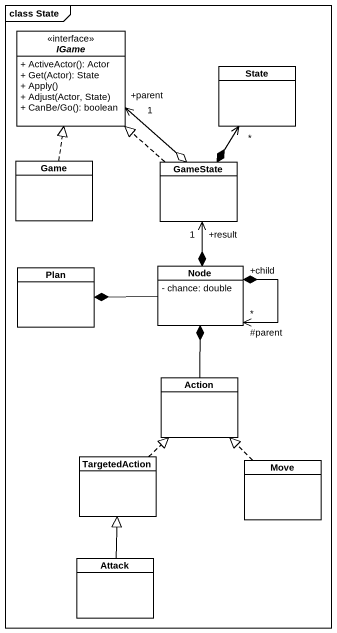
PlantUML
@startuml
mainframe class State
hide circle
hide empty members
skinparam classAttributeIconSize 0
interface IGame {
  + ActiveActor(): Actor
  + Get(Actor): State
  + Apply()
  + Adjust(Actor, State)
  + CanBe/Go(): boolean
}
class "State" as State_
class Game
class GameState
class Plan
class "Node" as Node_ {
  - chance: double
}
class "Action" as Action_
class TargetedAction
class Move
class Attack
IGame "+parent\n1" <--o GameState
State_ "*" <--* GameState
Game .up.|> IGame
GameState .up.|> IGame
GameState "+result\n1" <--* Node_
Node_ -left-* Plan
Node_ "#parent\n*" <--* "+child" Node_
Action_ -up-* Node_
TargetedAction .up.|> Action_
Move .up.|> Action_
Attack -up-|> TargetedAction
@enduml
